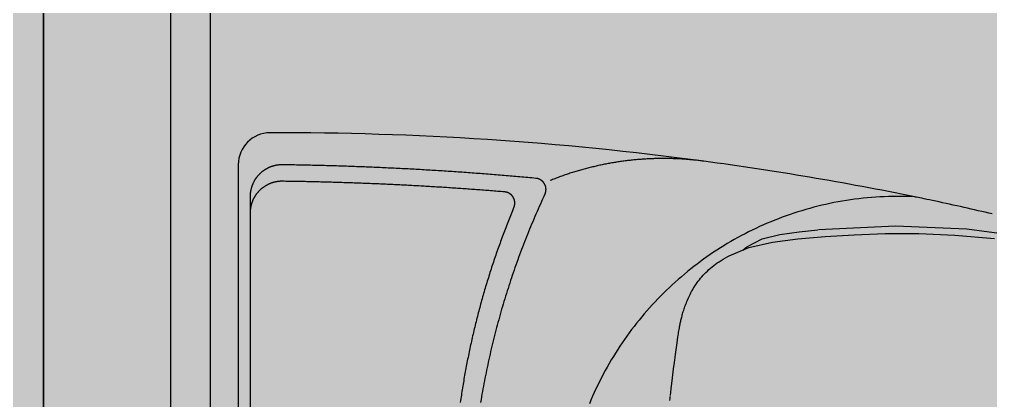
# Model space of a CAD drawing. Extents: x -523 to 13143, y -735 to 8898.
# Drawn here: x 2028 to 2638, y 1503 to 1742 of the extents above; entities that cross this region are included whole.
import ezdxf

# ---------------------------------------------------------------- set-up
doc = ezdxf.new("R2010")
doc.units = 0
doc.linetypes.add('HIDDEN', pattern=[9.525, 6.35, -3.175])
doc.layers.get('0').update_dxf_attribs({"color": 231, "linetype": 'CONTINUOUS'})
for name, color, linetype in [('A-EQPM', 127, 'CONTINUOUS'), ('A-FNSH', 253, 'CONTINUOUS'), ('A-HIDD', 45, 'HIDDEN'), ('A-PATT', 252, 'CONTINUOUS'), ('A-WALL', 1, 'CONTINUOUS')]:
    doc.layers.add(name, color=color, linetype=linetype)

# ---------------------------------------------------------------- blocks, each defined once
blk = doc.blocks.new('*U98')
at = {"layer": 'A-WALL'}
for p, q in [((2043.36, -28.89), (2043.36, 2721.11)), ((2123.36, -28.89), (2123.36, 2721.11))]:
    blk.add_line(p, q, dxfattribs=at)
blk = doc.blocks.new('*U111')
at = {"layer": 'A-FNSH'}
blk.add_line((2043.36, 2721.11), (2043.36, -28.89), dxfattribs=at)
blk = doc.blocks.new('S1_BONCAU_I1')
blk.add_line((-230, 0), (230, 0))
at = {"flags": 128}
for points in [[(-117.67, 275.72), (-119.96, 276.03), (-121.45, 276.23), (-122.67, 276.41), (-123.53, 276.54), (-124.44, 276.68), (-125.39, 276.84), (-126.39, 277.01), (-127.43, 277.19), (-127.96, 277.29), (-128.51, 277.39), (-129.07, 277.5), (-129.65, 277.62), (-130.23, 277.74), (-130.84, 277.87), (-131.46, 278), (-132.1, 278.14), (-132.76, 278.3), (-133.42, 278.46), (-134.1, 278.63), (-134.8, 278.81), (-135.5, 278.99), (-136.22, 279.19), (-136.95, 279.4), (-137.69, 279.62), (-138.43, 279.85), (-139.2, 280.1), (-139.96, 280.35), (-140.74, 280.62), (-141.53, 280.91), (-142.33, 281.21), (-143.15, 281.53), (-143.98, 281.86), (-144.82, 282.22), (-145.69, 282.59), (-146.56, 282.99), (-147.45, 283.42), (-148.35, 283.86), (-149.26, 284.33), (-150.18, 284.83), (-151.1, 285.35), (-152.03, 285.9), (-152.96, 286.47), (-153.9, 287.07), (-154.83, 287.7), (-155.77, 288.36), (-156.7, 289.05), (-157.63, 289.77), (-158.56, 290.52), (-159.48, 291.3), (-160.4, 292.11), (-161.3, 292.95), (-162.2, 293.83), (-163.08, 294.73), (-163.95, 295.67), (-164.81, 296.65), (-165.65, 297.66), (-166.48, 298.71), (-167.31, 299.8), (-168.12, 300.94), (-168.92, 302.14), (-169.71, 303.39), (-170.51, 304.72), (-171.31, 306.09), (-172.14, 307.57), (-172.57, 308.36), (-177.82, 320.69), (-181.26, 335.56), (-183.29, 351.58), (-184.77, 368.68), (-185.93, 386.94), (-186.6, 406.51), (-186.6, 427.57), (-185.67, 450.32), (-183.44, 475.06)], [(-189.1, 364.5), (-191.5, 413.02), (-189.52, 457.82), (-184.15, 498.37), (-176.28, 535.2), (-166.53, 568.68), (-155.35, 599.16), (-142.78, 626.8), (-128.76, 651.65), (-113.29, 673.66)], [(-176.23, 316.97), (-178.33, 319.49), (-183.25, 329.16), (-186.14, 340.27), (-187.82, 352.35), (-189.08, 364.25)], [(-84.81, 271.51), (-89.08, 272.01), (-95.88, 272.82), (-101.46, 273.51), (-105.57, 274.04), (-110.49, 274.7), (-113.52, 275.12), (-117.91, 275.75)], [(-81.67, 271.22), (-82.82, 271.33), (-83.92, 271.43), (-84.44, 271.47)], [(-209.88, 7.4), (0, 7.4), (209.87, 7.4)]]:
    blk.add_lwpolyline(points, dxfattribs=at)
for points in [[(-198.95, 473.71, 0), (-199.47, 471.52, 0), (-199.99, 469.33, 0), (-200.51, 467.13, 0), (-201.02, 464.92, 0), (-201.53, 462.7, 0), (-202.04, 460.48, 0), (-202.55, 458.25, 0), (-203.06, 456.01, 0), (-203.56, 453.77, 0), (-204.06, 451.52, 0), (-204.56, 449.25, 0), (-205.06, 446.99, 0), (-205.54, 444.75, 0), (-206.02, 442.54, 0), (-206.49, 440.38, 0), (-206.94, 438.28, 0), (-207.36, 436.28, 0), (-207.77, 434.38, 0), (-208.14, 432.61, 0), (-208.49, 430.98, 0), (-208.8, 429.5, 0), (-209.07, 428.2, 0), (-209.3, 427.1, 0), (-209.49, 426.22, 0), (-209.62, 425.56, 0), (-209.71, 425.15, 0), (-209.74, 425.01, 0)], [(-209.77, 424.86, 0), (-209.88, 422.13, 0), (-209.96, 419.4, 0), (-210, 416.68, 0), (-210, 413.97, 0), (-209.97, 411.26, 0), (-209.91, 408.56, 0), (-209.81, 405.88, 0), (-209.68, 403.19, 0), (-209.52, 400.52, 0), (-209.32, 397.86, 0), (-209.09, 395.2, 0), (-208.83, 392.55, 0), (-208.53, 389.91, 0), (-208.2, 387.29, 0), (-207.84, 384.67, 0), (-207.44, 382.06, 0), (-207.01, 379.46, 0), (-206.56, 376.87, 0), (-206.07, 374.29, 0), (-205.54, 371.72, 0), (-204.99, 369.17, 0), (-204.41, 366.62, 0), (-203.79, 364.09, 0), (-203.15, 361.56, 0), (-202.47, 359.05, 0), (-201.76, 356.56, 0), (-201.03, 354.07, 0), (-200.26, 351.6, 0), (-199.46, 349.13, 0), (-198.64, 346.69, 0), (-197.78, 344.25, 0), (-196.9, 341.83, 0), (-195.98, 339.42, 0), (-195.04, 337.03, 0), (-194.07, 334.65, 0), (-193.07, 332.28, 0), (-192.04, 329.93, 0), (-190.99, 327.59, 0), (-189.91, 325.27, 0), (-188.8, 322.96, 0), (-187.66, 320.67, 0), (-186.5, 318.39, 0), (-185.31, 316.13, 0), (-184.09, 313.89, 0), (-182.84, 311.66, 0), (-181.57, 309.45, 0), (-180.28, 307.25, 0), (-178.96, 305.08, 0), (-177.61, 302.92, 0), (-176.23, 300.77, 0), (-174.83, 298.65, 0), (-173.41, 296.54, 0), (-171.96, 294.45, 0), (-170.49, 292.38, 0), (-168.99, 290.32, 0), (-167.47, 288.29, 0), (-165.92, 286.27, 0), (-164.35, 284.27, 0), (-162.76, 282.3, 0), (-161.14, 280.34, 0), (-159.5, 278.4, 0), (-157.84, 276.48, 0), (-156.15, 274.58, 0), (-154.44, 272.71, 0), (-152.71, 270.85, 0), (-150.96, 269.01, 0), (-149.18, 267.2, 0), (-147.38, 265.4, 0), (-145.56, 263.63, 0), (-143.72, 261.88, 0), (-141.86, 260.15, 0), (-139.98, 258.45, 0), (-138.07, 256.76, 0), (-136.15, 255.1, 0), (-134.2, 253.46, 0), (-132.24, 251.85, 0), (-130.25, 250.26, 0), (-128.25, 248.69, 0), (-126.22, 247.14, 0), (-124.18, 245.62, 0), (-122.11, 244.13, 0), (-120.03, 242.65, 0), (-117.93, 241.21, 0), (-115.81, 239.78, 0), (-113.67, 238.38, 0), (-111.51, 237.01, 0), (-109.34, 235.67, 0), (-107.14, 234.34, 0), (-104.94, 233.05, 0), (-102.71, 231.78, 0), (-100.46, 230.54, 0), (-98.2, 229.32, 0), (-95.92, 228.13, 0), (-93.63, 226.97, 0), (-91.31, 225.84, 0), (-88.99, 224.73, 0), (-86.64, 223.65, 0), (-84.28, 222.6, 0), (-81.91, 221.57, 0), (-79.51, 220.58, 0)], [(-232.13, 292.51, 0), (-232.23, 291.74, 0), (-232.33, 290.96, 0), (-232.43, 290.19, 0), (-232.52, 289.42, 0), (-232.61, 288.65, 0), (-232.7, 287.87, 0), (-232.78, 287.1, 0), (-232.86, 286.33, 0), (-232.94, 285.55, 0), (-233.01, 284.78, 0), (-233.08, 284.01, 0), (-233.15, 283.23, 0), (-233.21, 282.46, 0), (-233.27, 281.68, 0), (-233.33, 280.91, 0), (-233.38, 280.14, 0), (-233.44, 279.36, 0), (-233.49, 278.59, 0), (-233.53, 277.81, 0), (-233.57, 277.04, 0), (-233.61, 276.26, 0), (-233.65, 275.49, 0), (-233.68, 274.72, 0), (-233.71, 273.94, 0), (-233.73, 273.17, 0), (-233.76, 272.39, 0), (-233.78, 271.62, 0), (-233.79, 270.85, 0), (-233.81, 270.07, 0), (-233.82, 269.3, 0), (-233.82, 268.52, 0), (-233.83, 267.75, 0), (-233.83, 266.98, 0), (-233.83, 266.2, 0), (-233.82, 265.43, 0), (-233.81, 264.65, 0), (-233.8, 263.88, 0), (-233.79, 263.11, 0), (-233.77, 262.33, 0), (-233.75, 261.56, 0), (-233.72, 260.79, 0), (-233.69, 260.01, 0), (-233.66, 259.24, 0), (-233.63, 258.47, 0), (-233.59, 257.7, 0), (-233.55, 256.93, 0), (-233.51, 256.15, 0), (-233.46, 255.38, 0), (-233.41, 254.61, 0), (-233.36, 253.84, 0), (-233.31, 253.07, 0), (-233.25, 252.3, 0), (-233.19, 251.53, 0), (-233.12, 250.76, 0), (-233.05, 249.99, 0), (-232.98, 249.22, 0), (-232.91, 248.45, 0), (-232.83, 247.69, 0), (-232.75, 246.92, 0), (-232.66, 246.15, 0), (-232.58, 245.38, 0), (-232.49, 244.61, 0), (-232.39, 243.85, 0), (-232.3, 243.08, 0), (-232.2, 242.31, 0), (-232.09, 241.55, 0), (-231.99, 240.78, 0), (-231.88, 240.02, 0), (-231.77, 239.26, 0), (-231.65, 238.49, 0), (-231.53, 237.73, 0), (-231.41, 236.97, 0), (-231.29, 236.2, 0), (-231.16, 235.44, 0), (-231.03, 234.68, 0), (-230.9, 233.92, 0), (-230.76, 233.16, 0), (-230.62, 232.4, 0), (-230.48, 231.64, 0), (-230.33, 230.88, 0), (-230.18, 230.12, 0), (-230.03, 229.36, 0), (-229.88, 228.61, 0), (-229.72, 227.85, 0), (-229.56, 227.09, 0), (-229.39, 226.34, 0), (-229.22, 225.58, 0), (-229.05, 224.83, 0), (-228.88, 224.08, 0), (-228.7, 223.32, 0), (-228.52, 222.57, 0), (-228.34, 221.82, 0), (-228.15, 221.07, 0), (-227.96, 220.32, 0), (-227.77, 219.57, 0), (-227.58, 218.82, 0), (-227.38, 218.07, 0), (-227.18, 217.32, 0), (-226.97, 216.58, 0), (-226.76, 215.83, 0), (-226.55, 215.09, 0), (-226.34, 214.34, 0), (-226.12, 213.6, 0), (-225.9, 212.85, 0), (-225.68, 212.11, 0), (-225.45, 211.37, 0), (-225.22, 210.63, 0), (-224.99, 209.89, 0), (-224.76, 209.15, 0), (-224.52, 208.41, 0), (-224.28, 207.68, 0), (-224.03, 206.94, 0), (-223.78, 206.2, 0), (-223.53, 205.47, 0), (-223.28, 204.74, 0), (-223.03, 204, 0), (-222.76, 203.27, 0), (-222.5, 202.54, 0), (-222.24, 201.81, 0), (-221.97, 201.08, 0), (-221.7, 200.35, 0), (-221.42, 199.62, 0), (-221.14, 198.9, 0), (-220.86, 198.17, 0), (-220.58, 197.45, 0), (-220.29, 196.72, 0), (-220, 196, 0)], [(-211.42, 192.68, 0), (-211.52, 192.72, 0), (-211.61, 192.77, 0), (-211.71, 192.81, 0), (-211.8, 192.84, 0), (-211.9, 192.88, 0), (-211.99, 192.92, 0), (-212.09, 192.95, 0), (-212.19, 192.99, 0), (-212.28, 193.02, 0), (-212.38, 193.05, 0), (-212.47, 193.07, 0), (-212.57, 193.1, 0), (-212.67, 193.13, 0), (-212.77, 193.15, 0), (-212.86, 193.17, 0), (-212.96, 193.19, 0), (-213.06, 193.21, 0), (-213.16, 193.23, 0), (-213.25, 193.25, 0), (-213.35, 193.26, 0), (-213.45, 193.28, 0), (-213.55, 193.29, 0), (-213.65, 193.3, 0), (-213.75, 193.31, 0), (-213.84, 193.32, 0), (-213.94, 193.33, 0), (-214.04, 193.33, 0), (-214.14, 193.34, 0), (-214.23, 193.34, 0), (-214.33, 193.34, 0), (-214.43, 193.34, 0), (-214.53, 193.34, 0), (-214.62, 193.34, 0), (-214.72, 193.33, 0), (-214.82, 193.33, 0), (-214.91, 193.32, 0), (-215.01, 193.31, 0), (-215.11, 193.3, 0), (-215.21, 193.29, 0), (-215.3, 193.28, 0), (-215.4, 193.27, 0), (-215.49, 193.25, 0), (-215.59, 193.24, 0), (-215.68, 193.22, 0), (-215.78, 193.2, 0), (-215.87, 193.18, 0), (-215.97, 193.16, 0), (-216.06, 193.14, 0), (-216.15, 193.11, 0), (-216.25, 193.09, 0), (-216.34, 193.06, 0), (-216.43, 193.03, 0), (-216.52, 193.01, 0), (-216.62, 192.98, 0), (-216.71, 192.94, 0), (-216.8, 192.91, 0), (-216.89, 192.88, 0), (-216.98, 192.84, 0), (-217.07, 192.81, 0), (-217.16, 192.77, 0), (-217.24, 192.73, 0), (-217.33, 192.69, 0), (-217.42, 192.65, 0), (-217.51, 192.61, 0), (-217.59, 192.56, 0), (-217.68, 192.52, 0), (-217.76, 192.47, 0), (-217.85, 192.43, 0), (-217.93, 192.38, 0), (-218.01, 192.33, 0), (-218.1, 192.28, 0), (-218.18, 192.23, 0), (-218.26, 192.17, 0), (-218.34, 192.12, 0), (-218.42, 192.06, 0), (-218.5, 192.01, 0), (-218.58, 191.95, 0), (-218.65, 191.89, 0), (-218.73, 191.83, 0), (-218.81, 191.77, 0), (-218.88, 191.71, 0), (-218.96, 191.65, 0), (-219.03, 191.58, 0), (-219.1, 191.51, 0), (-219.18, 191.45, 0), (-219.25, 191.38, 0), (-219.32, 191.31, 0), (-219.38, 191.24, 0), (-219.45, 191.17, 0), (-219.52, 191.1, 0), (-219.59, 191.03, 0), (-219.65, 190.95, 0), (-219.72, 190.88, 0), (-219.78, 190.8, 0), (-219.84, 190.72, 0), (-219.91, 190.65, 0), (-219.97, 190.57, 0), (-220.03, 190.49, 0), (-220.09, 190.41, 0), (-220.14, 190.32, 0), (-220.2, 190.24, 0), (-220.26, 190.16, 0), (-220.31, 190.07, 0), (-220.36, 189.98, 0), (-220.42, 189.9, 0), (-220.47, 189.81, 0), (-220.52, 189.72, 0), (-220.57, 189.63, 0), (-220.61, 189.54, 0), (-220.66, 189.44, 0), (-220.71, 189.35, 0), (-220.73, 189.29, 0), (-220.74, 189.28, 0), (-220.75, 189.25, 0), (-220.76, 189.24, 0), (-220.77, 189.22, 0), (-220.78, 189.2, 0), (-220.79, 189.18, 0), (-220.79, 189.16, 0), (-220.8, 189.14, 0), (-220.81, 189.12, 0), (-220.82, 189.1, 0), (-220.83, 189.08, 0), (-220.84, 189.06, 0), (-220.85, 189.04, 0), (-220.85, 189.02, 0), (-220.86, 189, 0), (-220.87, 188.98, 0), (-220.88, 188.96, 0), (-220.89, 188.94, 0), (-220.89, 188.92, 0), (-220.9, 188.9, 0), (-220.91, 188.88, 0), (-220.92, 188.86, 0), (-220.93, 188.84, 0), (-220.93, 188.82, 0), (-220.94, 188.8, 0), (-220.95, 188.78, 0), (-220.96, 188.76, 0), (-220.96, 188.74, 0), (-220.97, 188.72, 0), (-220.98, 188.69, 0), (-220.99, 188.68, 0), (-220.99, 188.66, 0), (-221, 188.63, 0), (-221.01, 188.61, 0), (-221.01, 188.59, 0), (-221.02, 188.57, 0), (-221.03, 188.55, 0), (-221.03, 188.53, 0), (-221.04, 188.51, 0), (-221.05, 188.49, 0), (-221.05, 188.47, 0), (-221.06, 188.45, 0), (-221.07, 188.43, 0), (-221.07, 188.41, 0), (-221.08, 188.39, 0), (-221.09, 188.37, 0), (-221.09, 188.35, 0), (-221.1, 188.33, 0), (-221.1, 188.31, 0), (-221.11, 188.28, 0), (-221.12, 188.26, 0), (-221.12, 188.24, 0), (-221.13, 188.22, 0), (-221.13, 188.2, 0), (-221.14, 188.18, 0), (-221.15, 188.16, 0), (-221.15, 188.14, 0), (-221.16, 188.12, 0), (-221.16, 188.1, 0), (-221.17, 188.08, 0), (-221.17, 188.06, 0), (-221.18, 188.03, 0), (-221.18, 188.01, 0), (-221.19, 187.99, 0), (-221.19, 187.97, 0), (-221.2, 187.95, 0), (-221.2, 187.93, 0), (-221.21, 187.91, 0), (-221.21, 187.89, 0), (-221.22, 187.87, 0), (-221.22, 187.85, 0), (-221.23, 187.82, 0), (-221.23, 187.8, 0), (-221.24, 187.78, 0), (-221.24, 187.76, 0), (-221.25, 187.74, 0), (-221.25, 187.72, 0), (-221.25, 187.7, 0), (-221.26, 187.68, 0), (-221.26, 187.66, 0), (-221.26, 187.63, 0), (-221.27, 187.61, 0), (-221.27, 187.59, 0), (-221.28, 187.57, 0), (-221.28, 187.55, 0), (-221.28, 187.53, 0), (-221.29, 187.51, 0), (-221.29, 187.49, 0), (-221.29, 187.47, 0), (-221.3, 187.44, 0), (-221.3, 187.42, 0), (-221.31, 187.4, 0), (-221.31, 187.38, 0), (-221.31, 187.36, 0), (-221.31, 187.34, 0), (-221.32, 187.31, 0), (-221.32, 187.29, 0), (-221.32, 187.27, 0), (-221.33, 187.25, 0), (-221.33, 187.23, 0), (-221.33, 187.21, 0), (-221.33, 187.19, 0), (-221.34, 187.16, 0), (-221.34, 187.14, 0), (-221.34, 187.12, 0), (-221.34, 187.1, 0), (-221.35, 187.08, 0), (-221.35, 187.06, 0), (-221.35, 187.04, 0), (-221.35, 187.01, 0), (-221.35, 186.99, 0)], [(-211.42, 192.68, 0), (-209.86, 191.95, 0), (-208.29, 191.23, 0), (-206.72, 190.51, 0), (-205.15, 189.8, 0), (-203.58, 189.1, 0), (-202, 188.4, 0), (-200.42, 187.7, 0), (-198.84, 187.01, 0), (-197.26, 186.33, 0), (-195.68, 185.65, 0), (-194.09, 184.98, 0), (-192.5, 184.31, 0), (-190.91, 183.65, 0), (-189.32, 182.99, 0), (-187.73, 182.34, 0), (-186.13, 181.7, 0), (-184.53, 181.06, 0), (-182.93, 180.43, 0), (-181.33, 179.8, 0), (-179.73, 179.18, 0), (-178.12, 178.56, 0), (-176.51, 177.95, 0), (-174.9, 177.34, 0), (-173.29, 176.75, 0), (-171.68, 176.15, 0), (-170.06, 175.56, 0), (-168.45, 174.98, 0), (-166.83, 174.4, 0), (-165.21, 173.83, 0), (-163.58, 173.27, 0), (-161.96, 172.71, 0), (-160.33, 172.15, 0), (-158.71, 171.6, 0), (-157.07, 171.06, 0), (-155.44, 170.52, 0), (-153.81, 169.99, 0), (-152.18, 169.46, 0), (-150.54, 168.94, 0), (-148.9, 168.43, 0), (-147.26, 167.92, 0), (-145.62, 167.42, 0), (-143.98, 166.92, 0), (-142.33, 166.43, 0), (-140.69, 165.94, 0), (-139.04, 165.46, 0), (-137.39, 164.98, 0), (-135.74, 164.51, 0), (-134.09, 164.05, 0), (-132.43, 163.59, 0), (-130.78, 163.14, 0), (-129.12, 162.69, 0), (-127.46, 162.25, 0), (-125.8, 161.82, 0), (-124.14, 161.39, 0), (-122.48, 160.96, 0), (-120.81, 160.55, 0), (-119.15, 160.13, 0), (-117.48, 159.73, 0), (-115.81, 159.33, 0), (-114.14, 158.93, 0), (-112.47, 158.54, 0), (-110.8, 158.16, 0), (-109.13, 157.78, 0), (-107.45, 157.41, 0), (-105.78, 157.04, 0), (-104.1, 156.68, 0), (-102.42, 156.33, 0), (-100.74, 155.98, 0), (-99.06, 155.63, 0), (-97.38, 155.3, 0), (-95.69, 154.97, 0), (-94.01, 154.64, 0), (-92.32, 154.32, 0), (-90.64, 154, 0), (-88.95, 153.7, 0), (-87.26, 153.39, 0), (-85.57, 153.1, 0), (-83.88, 152.81, 0), (-82.19, 152.52, 0), (-80.49, 152.24, 0)], [(-221.35, 186.99, 0), (-221.47, 185.74, 0), (-221.59, 184.49, 0), (-221.7, 183.24, 0), (-221.82, 181.99, 0), (-221.93, 180.74, 0), (-222.04, 179.48, 0), (-222.16, 178.23, 0), (-222.27, 176.98, 0), (-222.38, 175.73, 0), (-222.49, 174.48, 0), (-222.59, 173.22, 0), (-222.7, 171.97, 0), (-222.81, 170.72, 0), (-222.92, 169.47, 0), (-223.02, 168.22, 0), (-223.13, 166.96, 0), (-223.23, 165.71, 0), (-223.34, 164.46, 0), (-223.44, 163.21, 0), (-223.54, 161.95, 0), (-223.64, 160.7, 0), (-223.74, 159.45, 0), (-223.84, 158.2, 0), (-223.94, 156.94, 0), (-224.04, 155.69, 0), (-224.13, 154.44, 0), (-224.23, 153.18, 0), (-224.32, 151.93, 0), (-224.42, 150.68, 0), (-224.51, 149.43, 0), (-224.61, 148.17, 0), (-224.7, 146.92, 0), (-224.79, 145.66, 0), (-224.88, 144.41, 0), (-224.97, 143.16, 0), (-225.06, 141.91, 0), (-225.15, 140.65, 0), (-225.24, 139.4, 0), (-225.32, 138.15, 0), (-225.41, 136.89, 0), (-225.49, 135.64, 0), (-225.58, 134.38, 0), (-225.66, 133.13, 0), (-225.75, 131.88, 0), (-225.83, 130.62, 0), (-225.91, 129.37, 0), (-225.99, 128.11, 0), (-226.07, 126.86, 0), (-226.15, 125.61, 0), (-226.23, 124.35, 0), (-226.3, 123.1, 0), (-226.38, 121.84, 0), (-226.46, 120.59, 0), (-226.53, 119.33, 0), (-226.6, 118.08, 0), (-226.68, 116.83, 0), (-226.75, 115.57, 0), (-226.82, 114.32, 0), (-226.89, 113.06, 0), (-226.96, 111.81, 0), (-227.03, 110.55, 0), (-227.1, 109.3, 0), (-227.17, 108.05, 0), (-227.24, 106.79, 0), (-227.3, 105.53, 0), (-227.37, 104.28, 0), (-227.43, 103.03, 0), (-227.5, 101.77, 0), (-227.56, 100.52, 0), (-227.62, 99.26, 0), (-227.68, 98.01, 0), (-227.75, 96.75, 0), (-227.81, 95.5, 0), (-227.86, 94.24, 0), (-227.92, 92.99, 0), (-227.98, 91.73, 0), (-228.04, 90.47, 0), (-228.09, 89.22, 0), (-228.15, 87.96, 0), (-228.2, 86.71, 0), (-228.26, 85.45, 0), (-228.31, 84.2, 0), (-228.36, 82.94, 0), (-228.41, 81.69, 0), (-228.46, 80.43, 0), (-228.51, 79.18, 0), (-228.56, 77.92, 0), (-228.61, 76.66, 0), (-228.66, 75.41, 0), (-228.7, 74.15, 0), (-228.75, 72.9, 0), (-228.79, 71.64, 0), (-228.84, 70.39, 0), (-228.88, 69.13, 0), (-228.93, 67.87, 0), (-228.97, 66.62, 0), (-229.01, 65.36, 0), (-229.05, 64.11, 0), (-229.09, 62.85, 0), (-229.13, 61.59, 0), (-229.16, 60.34, 0), (-229.2, 59.08, 0), (-229.24, 57.83, 0), (-229.27, 56.57, 0), (-229.31, 55.31, 0), (-229.34, 54.06, 0), (-229.38, 52.8, 0), (-229.41, 51.55, 0), (-229.44, 50.29, 0), (-229.47, 49.03, 0), (-229.5, 47.78, 0), (-229.53, 46.52, 0), (-229.56, 45.26, 0), (-229.59, 44.01, 0), (-229.61, 42.75, 0), (-229.64, 41.49, 0), (-229.66, 40.24, 0), (-229.69, 38.98, 0), (-229.71, 37.73, 0), (-229.74, 36.47, 0), (-229.76, 35.21, 0), (-229.78, 33.96, 0), (-229.8, 32.7, 0), (-229.82, 31.44, 0), (-229.84, 30.19, 0), (-229.86, 28.93, 0), (-229.87, 27.67, 0)], [(-203.15, 173.2, 0), (-203.24, 173.24, 0), (-203.34, 173.28, 0), (-203.44, 173.31, 0), (-203.53, 173.35, 0), (-203.63, 173.38, 0), (-203.73, 173.41, 0), (-203.82, 173.44, 0), (-203.92, 173.47, 0), (-204.02, 173.5, 0), (-204.12, 173.53, 0), (-204.22, 173.55, 0), (-204.31, 173.57, 0), (-204.41, 173.59, 0), (-204.51, 173.61, 0), (-204.61, 173.63, 0), (-204.71, 173.65, 0), (-204.8, 173.66, 0), (-204.9, 173.68, 0), (-205, 173.69, 0), (-205.1, 173.7, 0), (-205.2, 173.71, 0), (-205.3, 173.72, 0), (-205.39, 173.73, 0), (-205.49, 173.73, 0), (-205.59, 173.74, 0), (-205.69, 173.74, 0), (-205.79, 173.74, 0), (-205.88, 173.74, 0), (-205.98, 173.74, 0), (-206.08, 173.74, 0), (-206.18, 173.74, 0), (-206.28, 173.73, 0), (-206.37, 173.72, 0), (-206.47, 173.72, 0), (-206.57, 173.71, 0), (-206.66, 173.69, 0), (-206.76, 173.68, 0), (-206.85, 173.67, 0), (-206.95, 173.66, 0), (-207.05, 173.64, 0), (-207.14, 173.62, 0), (-207.24, 173.6, 0), (-207.33, 173.58, 0), (-207.43, 173.56, 0), (-207.52, 173.54, 0), (-207.61, 173.51, 0), (-207.71, 173.49, 0), (-207.8, 173.46, 0), (-207.89, 173.44, 0), (-207.98, 173.41, 0), (-208.07, 173.38, 0), (-208.17, 173.34, 0), (-208.26, 173.31, 0), (-208.35, 173.28, 0), (-208.44, 173.24, 0), (-208.53, 173.21, 0), (-208.62, 173.17, 0), (-208.7, 173.13, 0), (-208.79, 173.09, 0), (-208.88, 173.05, 0), (-208.97, 173.01, 0), (-209.05, 172.96, 0), (-209.14, 172.92, 0), (-209.22, 172.87, 0), (-209.31, 172.83, 0), (-209.39, 172.78, 0), (-209.47, 172.73, 0), (-209.56, 172.68, 0), (-209.64, 172.63, 0), (-209.72, 172.57, 0), (-209.8, 172.52, 0), (-209.88, 172.47, 0), (-209.96, 172.41, 0), (-210.03, 172.35, 0), (-210.11, 172.29, 0), (-210.19, 172.23, 0), (-210.26, 172.17, 0), (-210.34, 172.11, 0), (-210.41, 172.05, 0), (-210.49, 171.98, 0), (-210.56, 171.92, 0), (-210.63, 171.85, 0), (-210.7, 171.78, 0), (-210.77, 171.72, 0), (-210.84, 171.65, 0), (-210.91, 171.58, 0), (-210.98, 171.5, 0), (-211.04, 171.43, 0), (-211.11, 171.36, 0), (-211.17, 171.28, 0), (-211.24, 171.21, 0), (-211.3, 171.13, 0), (-211.36, 171.05, 0), (-211.42, 170.98, 0), (-211.48, 170.9, 0), (-211.54, 170.81, 0), (-211.6, 170.73, 0), (-211.65, 170.65, 0), (-211.71, 170.57, 0), (-211.76, 170.48, 0), (-211.82, 170.4, 0), (-211.87, 170.31, 0), (-211.92, 170.22, 0), (-211.97, 170.13, 0), (-212.02, 170.04, 0), (-212.06, 169.95, 0), (-212.11, 169.86, 0), (-212.16, 169.77, 0), (-212.2, 169.68, 0), (-212.24, 169.58, 0), (-212.28, 169.49, 0), (-212.31, 169.43, 0), (-212.31, 169.41, 0), (-212.32, 169.4, 0), (-212.33, 169.38, 0), (-212.34, 169.36, 0), (-212.34, 169.34, 0), (-212.35, 169.32, 0), (-212.36, 169.3, 0), (-212.37, 169.28, 0), (-212.37, 169.27, 0), (-212.38, 169.25, 0), (-212.39, 169.23, 0), (-212.4, 169.21, 0), (-212.4, 169.19, 0), (-212.41, 169.18, 0), (-212.42, 169.16, 0), (-212.42, 169.14, 0), (-212.43, 169.12, 0), (-212.44, 169.1, 0), (-212.44, 169.08, 0), (-212.45, 169.06, 0), (-212.46, 169.04, 0), (-212.46, 169.03, 0), (-212.47, 169.01, 0), (-212.47, 168.99, 0), (-212.48, 168.97, 0), (-212.49, 168.95, 0), (-212.49, 168.93, 0), (-212.5, 168.91, 0), (-212.51, 168.9, 0), (-212.51, 168.88, 0), (-212.52, 168.86, 0), (-212.52, 168.84, 0), (-212.53, 168.82, 0), (-212.53, 168.8, 0), (-212.54, 168.78, 0), (-212.55, 168.76, 0), (-212.55, 168.75, 0), (-212.56, 168.73, 0), (-212.56, 168.71, 0), (-212.57, 168.69, 0), (-212.57, 168.67, 0), (-212.58, 168.65, 0), (-212.59, 168.63, 0), (-212.59, 168.61, 0), (-212.6, 168.59, 0), (-212.6, 168.58, 0), (-212.61, 168.56, 0), (-212.61, 168.54, 0), (-212.62, 168.52, 0), (-212.62, 168.5, 0), (-212.63, 168.48, 0), (-212.63, 168.46, 0), (-212.64, 168.44, 0), (-212.64, 168.42, 0), (-212.65, 168.41, 0), (-212.65, 168.39, 0), (-212.65, 168.37, 0), (-212.66, 168.35, 0), (-212.66, 168.33, 0), (-212.67, 168.31, 0), (-212.67, 168.29, 0), (-212.68, 168.27, 0), (-212.68, 168.25, 0), (-212.69, 168.23, 0), (-212.69, 168.21, 0), (-212.69, 168.19, 0), (-212.7, 168.18, 0), (-212.7, 168.16, 0), (-212.71, 168.14, 0), (-212.71, 168.12, 0), (-212.71, 168.1, 0), (-212.72, 168.08, 0), (-212.72, 168.06, 0), (-212.72, 168.04, 0), (-212.73, 168.02, 0), (-212.73, 168, 0), (-212.74, 167.98, 0), (-212.74, 167.96, 0), (-212.74, 167.94, 0), (-212.75, 167.93, 0), (-212.75, 167.91, 0), (-212.75, 167.89, 0), (-212.75, 167.87, 0), (-212.76, 167.85, 0), (-212.76, 167.83, 0), (-212.76, 167.81, 0), (-212.77, 167.79, 0), (-212.77, 167.77, 0), (-212.77, 167.75, 0), (-212.78, 167.73, 0), (-212.78, 167.71, 0), (-212.78, 167.69, 0), (-212.78, 167.67, 0), (-212.79, 167.65, 0), (-212.79, 167.63, 0), (-212.79, 167.61, 0), (-212.79, 167.59, 0), (-212.8, 167.57, 0), (-212.8, 167.56, 0), (-212.8, 167.53, 0), (-212.8, 167.52, 0), (-212.8, 167.5, 0), (-212.81, 167.48, 0), (-212.81, 167.46, 0), (-212.81, 167.44, 0), (-212.81, 167.42, 0), (-212.81, 167.4, 0), (-212.82, 167.38, 0), (-212.82, 167.36, 0), (-212.82, 167.34, 0), (-212.82, 167.32, 0)], [(-203.15, 173.2, 0), (-202.08, 172.76, 0), (-201.02, 172.32, 0), (-199.96, 171.88, 0), (-198.89, 171.44, 0), (-197.82, 171.01, 0), (-196.75, 170.58, 0), (-195.69, 170.15, 0), (-194.62, 169.73, 0), (-193.55, 169.31, 0), (-192.47, 168.88, 0), (-191.4, 168.47, 0), (-190.33, 168.05, 0), (-189.26, 167.64, 0), (-188.18, 167.23, 0), (-187.11, 166.82, 0), (-186.03, 166.41, 0), (-184.95, 166.01, 0), (-183.87, 165.61, 0), (-182.79, 165.21, 0), (-181.72, 164.82, 0), (-180.63, 164.43, 0), (-179.55, 164.03, 0), (-178.47, 163.65, 0), (-177.39, 163.26, 0), (-176.3, 162.88, 0), (-175.22, 162.5, 0), (-174.13, 162.12, 0), (-173.05, 161.75, 0), (-171.96, 161.37, 0), (-170.87, 161, 0), (-169.78, 160.63, 0), (-168.69, 160.27, 0), (-167.6, 159.91, 0), (-166.51, 159.55, 0), (-165.42, 159.19, 0), (-164.32, 158.84, 0), (-163.23, 158.48, 0), (-162.14, 158.13, 0), (-161.04, 157.78, 0), (-159.94, 157.44, 0), (-158.85, 157.1, 0), (-157.75, 156.76, 0), (-156.65, 156.42, 0), (-155.55, 156.09, 0), (-154.45, 155.75, 0), (-153.35, 155.42, 0), (-152.25, 155.1, 0), (-151.15, 154.77, 0), (-150.05, 154.45, 0), (-148.94, 154.13, 0), (-147.84, 153.81, 0), (-146.74, 153.5, 0), (-145.63, 153.19, 0), (-144.53, 152.88, 0), (-143.42, 152.57, 0), (-142.31, 152.26, 0), (-141.2, 151.96, 0), (-140.09, 151.66, 0), (-138.98, 151.37, 0), (-137.87, 151.07, 0), (-136.76, 150.78, 0), (-135.65, 150.49, 0), (-134.54, 150.21, 0), (-133.43, 149.92, 0), (-132.31, 149.64, 0), (-131.2, 149.36, 0), (-130.08, 149.09, 0), (-128.97, 148.81, 0), (-127.85, 148.54, 0), (-126.73, 148.27, 0), (-125.62, 148, 0), (-124.5, 147.74, 0), (-123.38, 147.48, 0), (-122.26, 147.22, 0), (-121.14, 146.97, 0), (-120.02, 146.71, 0), (-118.9, 146.46, 0), (-117.78, 146.22, 0), (-116.66, 145.97, 0), (-115.53, 145.73, 0), (-114.41, 145.49, 0), (-113.29, 145.25, 0), (-112.16, 145.01, 0), (-111.04, 144.78, 0), (-109.91, 144.55, 0), (-108.79, 144.32, 0), (-107.66, 144.1, 0), (-106.53, 143.88, 0), (-105.4, 143.66, 0), (-104.28, 143.44, 0), (-103.15, 143.22, 0), (-102.02, 143.01, 0), (-100.89, 142.8, 0), (-99.76, 142.6, 0), (-98.63, 142.39, 0), (-97.49, 142.19, 0), (-96.36, 141.99, 0), (-95.23, 141.79, 0), (-94.1, 141.6, 0), (-92.96, 141.41, 0), (-91.83, 141.22, 0), (-90.7, 141.04, 0), (-89.56, 140.85, 0), (-88.42, 140.67, 0), (-87.29, 140.49, 0), (-86.15, 140.32, 0), (-85.02, 140.15, 0), (-83.88, 139.97, 0), (-82.74, 139.81, 0), (-81.6, 139.64, 0), (-80.46, 139.48, 0)], [(-212.82, 167.32, 0), (-212.91, 166.22, 0), (-213, 165.12, 0), (-213.09, 164.03, 0), (-213.18, 162.93, 0), (-213.27, 161.83, 0), (-213.36, 160.73, 0), (-213.44, 159.64, 0), (-213.53, 158.54, 0), (-213.62, 157.44, 0), (-213.7, 156.34, 0), (-213.79, 155.24, 0), (-213.87, 154.15, 0), (-213.95, 153.05, 0), (-214.04, 151.95, 0), (-214.12, 150.85, 0), (-214.2, 149.75, 0), (-214.28, 148.66, 0), (-214.36, 147.56, 0), (-214.44, 146.46, 0), (-214.52, 145.36, 0), (-214.6, 144.26, 0), (-214.68, 143.16, 0), (-214.75, 142.06, 0), (-214.83, 140.97, 0), (-214.91, 139.87, 0), (-214.98, 138.77, 0), (-215.06, 137.67, 0), (-215.13, 136.57, 0), (-215.21, 135.47, 0), (-215.28, 134.38, 0), (-215.35, 133.28, 0), (-215.43, 132.18, 0), (-215.5, 131.08, 0), (-215.57, 129.98, 0), (-215.64, 128.88, 0), (-215.71, 127.78, 0), (-215.78, 126.68, 0), (-215.84, 125.58, 0), (-215.91, 124.48, 0), (-215.98, 123.39, 0), (-216.04, 122.29, 0), (-216.11, 121.19, 0), (-216.18, 120.09, 0), (-216.24, 118.99, 0), (-216.31, 117.89, 0), (-216.37, 116.79, 0), (-216.43, 115.69, 0), (-216.49, 114.59, 0), (-216.56, 113.49, 0), (-216.62, 112.39, 0), (-216.68, 111.29, 0), (-216.74, 110.19, 0), (-216.8, 109.09, 0), (-216.85, 108, 0), (-216.91, 106.89, 0), (-216.97, 105.8, 0), (-217.03, 104.7, 0), (-217.08, 103.6, 0), (-217.14, 102.5, 0), (-217.19, 101.4, 0), (-217.25, 100.3, 0), (-217.3, 99.2, 0), (-217.35, 98.1, 0), (-217.41, 97, 0), (-217.46, 95.9, 0), (-217.51, 94.8, 0), (-217.56, 93.7, 0), (-217.61, 92.6, 0), (-217.66, 91.5, 0), (-217.71, 90.4, 0), (-217.76, 89.3, 0), (-217.81, 88.2, 0), (-217.85, 87.1, 0), (-217.9, 86, 0), (-217.95, 84.9, 0), (-217.99, 83.8, 0), (-218.04, 82.7, 0), (-218.08, 81.6, 0), (-218.12, 80.5, 0), (-218.17, 79.4, 0), (-218.21, 78.3, 0), (-218.25, 77.2, 0), (-218.29, 76.1, 0), (-218.33, 74.99, 0), (-218.37, 73.89, 0), (-218.41, 72.79, 0), (-218.45, 71.69, 0), (-218.49, 70.59, 0), (-218.53, 69.49, 0), (-218.56, 68.39, 0), (-218.6, 67.29, 0), (-218.63, 66.19, 0), (-218.67, 65.09, 0), (-218.7, 63.99, 0), (-218.74, 62.89, 0), (-218.77, 61.79, 0), (-218.8, 60.69, 0), (-218.84, 59.59, 0), (-218.87, 58.49, 0), (-218.9, 57.39, 0), (-218.93, 56.28, 0), (-218.96, 55.18, 0), (-218.99, 54.08, 0), (-219.01, 52.98, 0), (-219.04, 51.88, 0), (-219.07, 50.78, 0), (-219.1, 49.68, 0), (-219.12, 48.58, 0), (-219.15, 47.48, 0), (-219.17, 46.38, 0), (-219.2, 45.28, 0), (-219.22, 44.18, 0), (-219.24, 43.07, 0), (-219.27, 41.97, 0), (-219.29, 40.87, 0), (-219.31, 39.77, 0), (-219.33, 38.67, 0), (-219.35, 37.57, 0), (-219.37, 36.47, 0), (-219.39, 35.37, 0), (-219.41, 34.27, 0), (-219.42, 33.16, 0), (-219.44, 32.06, 0), (-219.46, 30.96, 0), (-219.47, 29.86, 0), (-219.49, 28.76, 0), (-219.5, 27.66, 0)], [(-229.87, 27.67, 0), (-229.88, 27.41, 0), (-229.87, 27.15, 0), (-229.87, 26.89, 0), (-229.86, 26.64, 0), (-229.85, 26.38, 0), (-229.84, 26.12, 0), (-229.82, 25.87, 0), (-229.8, 25.61, 0), (-229.77, 25.36, 0), (-229.75, 25.1, 0), (-229.72, 24.85, 0), (-229.68, 24.6, 0), (-229.64, 24.35, 0), (-229.6, 24.1, 0), (-229.56, 23.85, 0), (-229.52, 23.61, 0), (-229.47, 23.36, 0), (-229.41, 23.11, 0), (-229.36, 22.87, 0), (-229.3, 22.63, 0), (-229.24, 22.39, 0), (-229.18, 22.15, 0), (-229.11, 21.91, 0), (-229.04, 21.67, 0), (-228.97, 21.43, 0), (-228.89, 21.2, 0), (-228.82, 20.96, 0), (-228.74, 20.73, 0), (-228.65, 20.5, 0), (-228.56, 20.27, 0), (-228.48, 20.04, 0), (-228.38, 19.81, 0), (-228.29, 19.58, 0), (-228.19, 19.36, 0), (-228.09, 19.14, 0), (-227.99, 18.91, 0), (-227.88, 18.69, 0), (-227.78, 18.47, 0), (-227.67, 18.26, 0), (-227.55, 18.04, 0), (-227.44, 17.83, 0), (-227.32, 17.61, 0), (-227.2, 17.4, 0), (-227.07, 17.19, 0), (-226.95, 16.98, 0), (-226.82, 16.78, 0), (-226.69, 16.57, 0), (-226.56, 16.37, 0), (-226.42, 16.17, 0), (-226.29, 15.97, 0), (-226.15, 15.77, 0), (-226, 15.57, 0), (-225.86, 15.38, 0), (-225.71, 15.19, 0), (-225.56, 15, 0), (-225.41, 14.81, 0), (-225.26, 14.62, 0), (-225.1, 14.44, 0), (-224.94, 14.25, 0), (-224.78, 14.07, 0), (-224.62, 13.89, 0), (-224.46, 13.71, 0), (-224.29, 13.54, 0), (-224.12, 13.37, 0), (-223.95, 13.2, 0), (-223.78, 13.03, 0), (-223.6, 12.86, 0), (-223.43, 12.69, 0), (-223.25, 12.53, 0), (-223.07, 12.37, 0), (-222.88, 12.21, 0), (-222.7, 12.06, 0), (-222.51, 11.9, 0), (-222.32, 11.75, 0), (-222.13, 11.6, 0), (-221.94, 11.45, 0), (-221.75, 11.31, 0), (-221.55, 11.16, 0), (-221.35, 11.02, 0), (-221.16, 10.88, 0), (-220.95, 10.75, 0), (-220.75, 10.62, 0), (-220.55, 10.48, 0), (-220.34, 10.36, 0), (-220.13, 10.23, 0), (-219.92, 10.11, 0), (-219.71, 9.98, 0), (-219.5, 9.87, 0), (-219.28, 9.75, 0), (-219.07, 9.64, 0), (-218.85, 9.52, 0), (-218.63, 9.42, 0), (-218.41, 9.31, 0), (-218.19, 9.21, 0), (-217.96, 9.11, 0), (-217.74, 9.01, 0), (-217.51, 8.91, 0), (-217.28, 8.82, 0), (-217.05, 8.73, 0), (-216.82, 8.64, 0), (-216.59, 8.56, 0), (-216.36, 8.48, 0), (-216.12, 8.4, 0), (-215.89, 8.32, 0), (-215.65, 8.25, 0), (-215.41, 8.18, 0), (-215.17, 8.11, 0), (-214.93, 8.05, 0), (-214.69, 7.99, 0), (-214.44, 7.93, 0), (-214.2, 7.87, 0), (-213.95, 7.82, 0), (-213.71, 7.77, 0), (-213.46, 7.72, 0), (-213.21, 7.68, 0), (-212.96, 7.64, 0), (-212.71, 7.6, 0), (-212.46, 7.57, 0), (-212.2, 7.54, 0), (-211.95, 7.51, 0), (-211.69, 7.49, 0), (-211.44, 7.46, 0), (-211.18, 7.45, 0), (-210.92, 7.43, 0), (-210.66, 7.42, 0), (-210.4, 7.41, 0), (-210.14, 7.4, 0)], [(-219.5, 27.66, 0), (-219.5, 27.4, 0), (-219.5, 27.14, 0), (-219.5, 26.88, 0), (-219.49, 26.62, 0), (-219.48, 26.36, 0), (-219.46, 26.11, 0), (-219.44, 25.85, 0), (-219.42, 25.6, 0), (-219.4, 25.34, 0), (-219.37, 25.09, 0), (-219.34, 24.84, 0), (-219.31, 24.59, 0), (-219.27, 24.34, 0), (-219.23, 24.09, 0), (-219.19, 23.84, 0), (-219.14, 23.59, 0), (-219.09, 23.35, 0), (-219.04, 23.1, 0), (-218.98, 22.86, 0), (-218.93, 22.62, 0), (-218.87, 22.37, 0), (-218.8, 22.13, 0), (-218.73, 21.89, 0), (-218.66, 21.66, 0), (-218.59, 21.42, 0), (-218.52, 21.18, 0), (-218.44, 20.95, 0), (-218.36, 20.72, 0), (-218.27, 20.48, 0), (-218.19, 20.25, 0), (-218.1, 20.03, 0), (-218, 19.8, 0), (-217.91, 19.57, 0), (-217.81, 19.35, 0), (-217.71, 19.12, 0), (-217.61, 18.9, 0), (-217.5, 18.68, 0), (-217.4, 18.46, 0), (-217.29, 18.24, 0), (-217.17, 18.03, 0), (-217.06, 17.81, 0), (-216.94, 17.6, 0), (-216.82, 17.39, 0), (-216.69, 17.18, 0), (-216.57, 16.97, 0), (-216.44, 16.77, 0), (-216.31, 16.56, 0), (-216.18, 16.36, 0), (-216.04, 16.16, 0), (-215.91, 15.96, 0), (-215.76, 15.76, 0), (-215.62, 15.56, 0), (-215.48, 15.37, 0), (-215.33, 15.18, 0), (-215.18, 14.99, 0), (-215.03, 14.8, 0), (-214.88, 14.61, 0), (-214.72, 14.43, 0), (-214.56, 14.24, 0), (-214.4, 14.06, 0), (-214.24, 13.88, 0), (-214.07, 13.71, 0), (-213.91, 13.53, 0), (-213.74, 13.36, 0), (-213.57, 13.19, 0), (-213.4, 13.02, 0), (-213.22, 12.85, 0), (-213.04, 12.68, 0), (-212.86, 12.52, 0), (-212.68, 12.36, 0), (-212.5, 12.2, 0), (-212.32, 12.05, 0), (-212.13, 11.89, 0), (-211.94, 11.74, 0), (-211.75, 11.59, 0), (-211.56, 11.44, 0), (-211.36, 11.3, 0), (-211.17, 11.16, 0), (-210.97, 11.02, 0), (-210.77, 10.88, 0), (-210.57, 10.74, 0), (-210.37, 10.61, 0), (-210.16, 10.48, 0), (-209.96, 10.35, 0), (-209.75, 10.22, 0), (-209.54, 10.1, 0), (-209.32, 9.98, 0), (-209.11, 9.86, 0), (-208.9, 9.74, 0), (-208.68, 9.63, 0), (-208.46, 9.52, 0), (-208.24, 9.41, 0), (-208.02, 9.3, 0), (-207.8, 9.2, 0), (-207.58, 9.1, 0), (-207.35, 9, 0), (-207.13, 8.91, 0), (-206.9, 8.81, 0), (-206.67, 8.73, 0), (-206.44, 8.64, 0), (-206.21, 8.55, 0), (-205.97, 8.47, 0), (-205.74, 8.39, 0), (-205.5, 8.32, 0), (-205.26, 8.25, 0), (-205.02, 8.18, 0), (-204.78, 8.11, 0), (-204.54, 8.04, 0), (-204.3, 7.98, 0), (-204.06, 7.92, 0), (-203.81, 7.87, 0), (-203.57, 7.82, 0), (-203.32, 7.77, 0), (-203.07, 7.72, 0), (-202.82, 7.68, 0), (-202.57, 7.64, 0), (-202.32, 7.6, 0), (-202.07, 7.57, 0), (-201.82, 7.54, 0), (-201.56, 7.51, 0), (-201.31, 7.48, 0), (-201.05, 7.46, 0), (-200.79, 7.44, 0), (-200.54, 7.43, 0), (-200.28, 7.42, 0), (-200.02, 7.41, 0), (-199.76, 7.4, 0)], [(-210.14, 7.4, 0), (-210.14, 7.4, 0), (-210.14, 7.4, 0), (-210.14, 7.4, 0), (-210.13, 7.4, 0), (-210.13, 7.4, 0), (-210.13, 7.4, 0), (-210.13, 7.4, 0), (-210.13, 7.4, 0), (-210.12, 7.4, 0), (-210.12, 7.4, 0), (-210.12, 7.4, 0), (-210.12, 7.4, 0), (-210.12, 7.4, 0), (-210.11, 7.4, 0), (-210.11, 7.4, 0), (-210.11, 7.4, 0), (-210.11, 7.4, 0), (-210.11, 7.4, 0), (-210.1, 7.4, 0), (-210.1, 7.4, 0), (-210.1, 7.4, 0), (-210.1, 7.4, 0), (-210.09, 7.4, 0), (-210.09, 7.4, 0), (-210.09, 7.4, 0), (-210.09, 7.4, 0), (-210.09, 7.4, 0), (-210.09, 7.4, 0), (-210.08, 7.4, 0), (-210.08, 7.4, 0), (-210.08, 7.4, 0), (-210.08, 7.4, 0), (-210.07, 7.4, 0), (-210.07, 7.4, 0), (-210.07, 7.4, 0), (-210.07, 7.4, 0), (-210.07, 7.4, 0), (-210.06, 7.4, 0), (-210.06, 7.4, 0), (-210.06, 7.4, 0), (-210.06, 7.4, 0), (-210.06, 7.4, 0), (-210.05, 7.4, 0), (-210.05, 7.4, 0), (-210.05, 7.4, 0), (-210.05, 7.4, 0), (-210.04, 7.4, 0), (-210.04, 7.4, 0), (-210.04, 7.4, 0), (-210.04, 7.4, 0), (-210.04, 7.4, 0), (-210.03, 7.4, 0), (-210.03, 7.4, 0), (-210.03, 7.4, 0), (-210.03, 7.4, 0), (-210.03, 7.4, 0), (-210.02, 7.4, 0), (-210.02, 7.4, 0), (-210.02, 7.4, 0), (-210.02, 7.4, 0), (-210.01, 7.4, 0), (-210.01, 7.4, 0), (-210.01, 7.4, 0), (-210.01, 7.4, 0), (-210.01, 7.4, 0), (-210, 7.4, 0), (-210, 7.4, 0), (-210, 7.4, 0), (-210, 7.4, 0), (-210, 7.4, 0), (-209.99, 7.4, 0), (-209.99, 7.4, 0), (-209.99, 7.4, 0), (-209.99, 7.4, 0), (-209.99, 7.4, 0), (-209.98, 7.4, 0), (-209.98, 7.4, 0), (-209.98, 7.4, 0), (-209.98, 7.4, 0), (-209.97, 7.4, 0), (-209.97, 7.4, 0), (-209.97, 7.4, 0), (-209.97, 7.4, 0), (-209.97, 7.4, 0), (-209.96, 7.4, 0), (-209.96, 7.4, 0), (-209.96, 7.4, 0), (-209.96, 7.4, 0), (-209.96, 7.4, 0), (-209.95, 7.4, 0), (-209.95, 7.4, 0), (-209.95, 7.4, 0), (-209.95, 7.4, 0), (-209.94, 7.4, 0), (-209.94, 7.4, 0), (-209.94, 7.4, 0), (-209.94, 7.4, 0), (-209.94, 7.4, 0), (-209.93, 7.4, 0), (-209.93, 7.4, 0), (-209.93, 7.4, 0), (-209.93, 7.4, 0), (-209.93, 7.4, 0), (-209.92, 7.4, 0), (-209.92, 7.4, 0), (-209.92, 7.4, 0), (-209.92, 7.4, 0), (-209.91, 7.4, 0), (-209.91, 7.4, 0), (-209.91, 7.4, 0), (-209.91, 7.4, 0), (-209.91, 7.4, 0), (-209.91, 7.4, 0), (-209.9, 7.4, 0), (-209.9, 7.4, 0), (-209.9, 7.4, 0), (-209.9, 7.4, 0), (-209.89, 7.4, 0), (-209.89, 7.4, 0), (-209.89, 7.4, 0), (-209.89, 7.4, 0), (-209.89, 7.4, 0), (-209.88, 7.4, 0), (-209.88, 7.4, 0), (-209.88, 7.4, 0), (-209.88, 7.4, 0), (-209.88, 7.4, 0)], [(-199.76, 7.4, 0), (-199.75, 7.4, 0), (-199.75, 7.4, 0), (-199.75, 7.4, 0), (-199.75, 7.4, 0), (-199.75, 7.4, 0), (-199.75, 7.4, 0), (-199.74, 7.4, 0), (-199.74, 7.4, 0), (-199.74, 7.4, 0), (-199.74, 7.4, 0), (-199.74, 7.4, 0), (-199.73, 7.4, 0), (-199.73, 7.4, 0), (-199.73, 7.4, 0), (-199.73, 7.4, 0), (-199.72, 7.4, 0), (-199.72, 7.4, 0), (-199.72, 7.4, 0), (-199.72, 7.4, 0), (-199.72, 7.4, 0), (-199.71, 7.4, 0), (-199.71, 7.4, 0), (-199.71, 7.4, 0), (-199.71, 7.4, 0), (-199.71, 7.4, 0), (-199.7, 7.4, 0), (-199.7, 7.4, 0), (-199.7, 7.4, 0), (-199.7, 7.4, 0), (-199.7, 7.4, 0), (-199.69, 7.4, 0), (-199.69, 7.4, 0), (-199.69, 7.4, 0), (-199.69, 7.4, 0), (-199.69, 7.4, 0), (-199.68, 7.4, 0), (-199.68, 7.4, 0), (-199.68, 7.4, 0), (-199.68, 7.4, 0), (-199.68, 7.4, 0), (-199.67, 7.4, 0), (-199.67, 7.4, 0), (-199.67, 7.4, 0), (-199.67, 7.4, 0), (-199.67, 7.4, 0), (-199.66, 7.4, 0), (-199.66, 7.4, 0), (-199.66, 7.4, 0), (-199.66, 7.4, 0), (-199.66, 7.4, 0), (-199.65, 7.4, 0), (-199.65, 7.4, 0), (-199.65, 7.4, 0), (-199.65, 7.4, 0), (-199.65, 7.4, 0), (-199.64, 7.4, 0), (-199.64, 7.4, 0), (-199.64, 7.4, 0), (-199.64, 7.4, 0), (-199.63, 7.4, 0), (-199.63, 7.4, 0), (-199.63, 7.4, 0), (-199.63, 7.4, 0), (-199.63, 7.4, 0), (-199.62, 7.4, 0), (-199.62, 7.4, 0), (-199.62, 7.4, 0), (-199.62, 7.4, 0), (-199.62, 7.4, 0), (-199.62, 7.4, 0), (-199.61, 7.4, 0), (-199.61, 7.4, 0), (-199.61, 7.4, 0), (-199.61, 7.4, 0), (-199.6, 7.4, 0), (-199.6, 7.4, 0), (-199.6, 7.4, 0), (-199.6, 7.4, 0), (-199.6, 7.4, 0), (-199.59, 7.4, 0), (-199.59, 7.4, 0), (-199.59, 7.4, 0), (-199.59, 7.4, 0), (-199.59, 7.4, 0), (-199.59, 7.4, 0), (-199.58, 7.4, 0), (-199.58, 7.4, 0), (-199.58, 7.4, 0), (-199.58, 7.4, 0), (-199.57, 7.4, 0), (-199.57, 7.4, 0), (-199.57, 7.4, 0), (-199.57, 7.4, 0), (-199.57, 7.4, 0), (-199.56, 7.4, 0), (-199.56, 7.4, 0), (-199.56, 7.4, 0), (-199.56, 7.4, 0), (-199.56, 7.4, 0), (-199.56, 7.4, 0), (-199.55, 7.4, 0), (-199.55, 7.4, 0), (-199.55, 7.4, 0), (-199.55, 7.4, 0), (-199.54, 7.4, 0), (-199.54, 7.4, 0), (-199.54, 7.4, 0), (-199.54, 7.4, 0), (-199.54, 7.4, 0), (-199.53, 7.4, 0), (-199.53, 7.4, 0), (-199.53, 7.4, 0), (-199.53, 7.4, 0), (-199.53, 7.4, 0), (-199.53, 7.4, 0), (-199.52, 7.4, 0), (-199.52, 7.4, 0), (-199.52, 7.4, 0), (-199.52, 7.4, 0), (-199.52, 7.4, 0), (-199.51, 7.4, 0), (-199.51, 7.4, 0), (-199.51, 7.4, 0), (-199.51, 7.4, 0), (-199.51, 7.4, 0), (-199.5, 7.4, 0), (-199.5, 7.4, 0)]]:
    blk.add_polyline3d(points)
for centre, radius, start, end in [((1748.47, 25.93), 1998.46, 168.48086, 172.33443), ((1749.72, 25.71), 1999.73, 172.33283, 180.16526), ((-230, 20), 20, 180.1703, 270)]:
    blk.add_arc(centre, radius, start, end)
blk = doc.blocks.new('*U113')
at = {"layer": 'A-FNSH'}
for p, q in [((2123.36, 1101.43), (2123.36, 2721.11)), ((2148.36, 1126.43), (2148.36, 2696.11))]:
    blk.add_line(p, q, dxfattribs=at)
blk = doc.blocks.new('*U114')
at = {"layer": 'A-PATT', "color": 254, "linetype": 'CONTINUOUS', "extrusion": (0, 0, -1)}
for points in [[(-218.36, 1831.11), (-8493.36, 1126.47), (-218.36, 1126.47)], [(-218.36, 1831.11), (-8493.36, 1831.11), (-8493.36, 1126.47)]]:
    blk.add_solid(points, dxfattribs=at)

msp = doc.modelspace()

# ---------------------------------------------------------------- block references
at = {"layer": 'A-EQPM', "rotation": 270}
msp.add_blockref('S1_BONCAU_I1', (2165.75, 1421.11), dxfattribs=at)
at = {"layer": 'A-HIDD'}
for name in ['*U113', '*U111', '*U98']:
    msp.add_blockref(name, (0, 0), dxfattribs=at)
at = {"layer": 'A-PATT', "color": 254, "linetype": 'CONTINUOUS'}
msp.add_blockref('*U114', (0, 0), dxfattribs=at)

doc.saveas('drawing.dxf')
